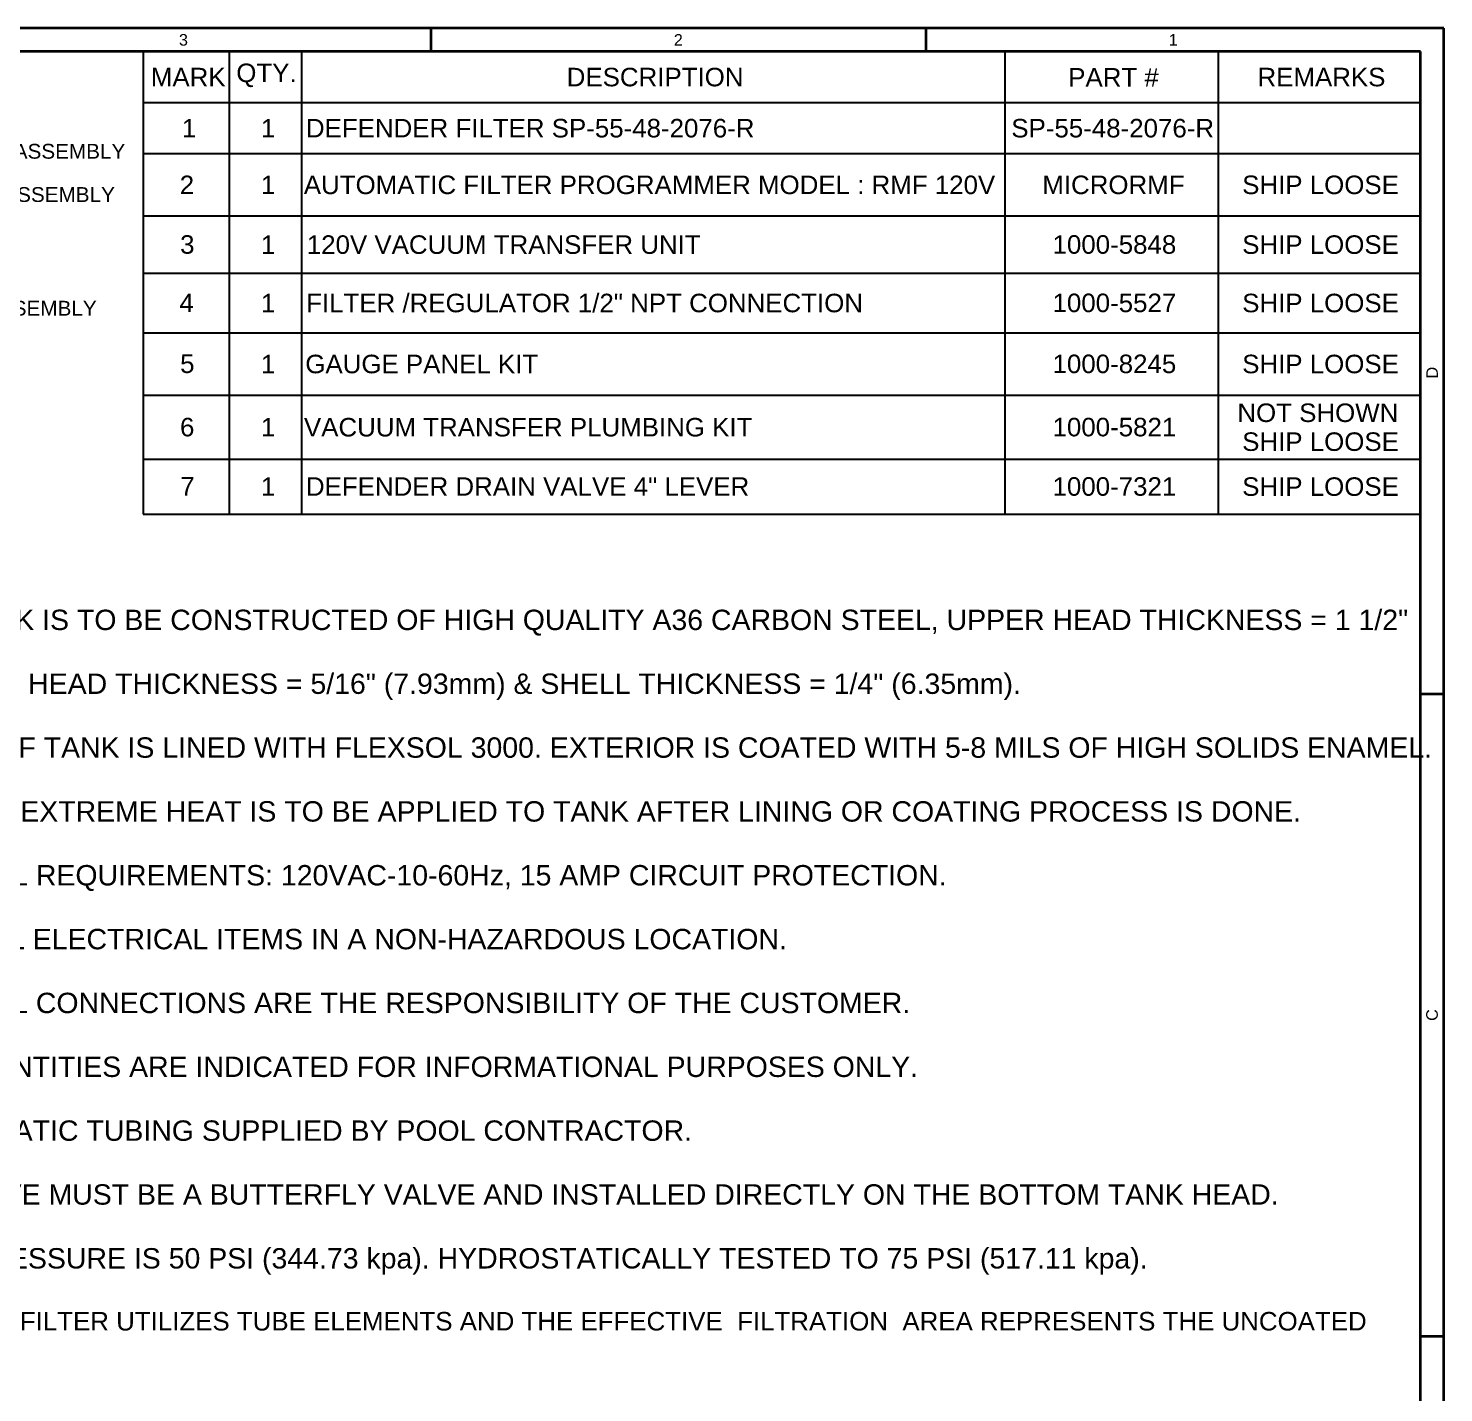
# Model space of a CAD drawing. Header units: inches. Extents: x 20 to 536, y 8 to 344.
# Drawn here: x 352.6 to 536, y 167.2 to 344 of the extents above; entities that cross this region are included whole.
import ezdxf

# ---------------------------------------------------------------- set-up
doc = ezdxf.new("R2010")
doc.units = ezdxf.units.IN
doc.header["$LTSCALE"] = 16
doc.header["$MEASUREMENT"] = 0
doc.layers.get('0').update_dxf_attribs({"lineweight": 25})
for name, color, linetype, lineweight in [('Border', 7, 'Continuous', 35), ('Symbol', 7, 'Continuous', 25), ('Symbol (ANSI)', 7, 'Continuous', 25)]:
    doc.layers.add(name, color=color, linetype=linetype, lineweight=lineweight)
doc.styles.add('MEMCOR Medium', font='arial.ttf')
doc.styles.add('Note Text (ANSI)', font='arial.ttf')
doc.styles.add('Standard A-B-C', font='arial.ttf')
doc.styles.add('Standard D-E NeptuneBenson', font='arial.ttf')

# ---------------------------------------------------------------- blocks, each defined once
blk = doc.blocks.new('Borders 22x34_D')
at = {"layer": 'Border'}
for p, q in [((33.5, 21.5), (1.25, 21.5)), ((25.297, 21.5), (25.297, 21.312)), ((29.305, 21.5), (29.305, 21.312)), ((33.5, 0.5), (33.5, 21.5)), ((33.312, 21.312), (1.25, 21.312)), ((33.312, 0.5), (33.312, 21.312)), ((33.312, 16.109), (33.5, 16.109)), ((33.312, 10.906), (33.5, 10.906))]:
    blk.add_line(p, q, dxfattribs=at)
at = {"layer": 'Border', "char_height": 0.094, "attachment_point": 5, "style": 'Standard A-B-C'}
for s, insert in [('\\fArial|b0|i0;{\\H0.0940;3}', (23.293, 21.406)), ('\\fArial|b0|i0;{\\H0.0940;2}', (27.301, 21.406)), ('\\fArial|b0|i0;{\\H0.0940;1}', (31.309, 21.406))]:
    blk.add_mtext(s, dxfattribs=dict(at, insert=insert))
at = {"layer": 'Border', "char_height": 0.094, "attachment_point": 5, "rotation": 90, "style": 'Standard A-B-C'}
for s, insert in [('\\fArial|b0|i0;{\\H0.0940;D}', (33.406, 18.711)), ('\\fArial|b0|i0;{\\H0.0940;C}', (33.406, 13.508))]:
    blk.add_mtext(s, dxfattribs=dict(at, insert=insert))
blk = doc.blocks.new('UPPER HEAD ADN ELEMENT DETAIL')
at = {"layer": 'Symbol (ANSI)', "color": 7, "char_height": 0.06, "attachment_point": 4, "style": 'Note Text (ANSI)'}
for s, insert in [('\\fArial|b0|i0;{\\H0.0600;PNEUMATIC BUMPING ASSEMBLY}', (0.3343, 0.5462)), ('\\fArial|b0|i0;{\\H0.0600;UPPER HEAD ASSEMBLY}', (0.6552, 0.371)), ('\\fArial|b0|i0;{\\H0.0600;TUBESHEET ASSEMBLY}', (0.6234, -0.0894))]:
    blk.add_mtext(s, dxfattribs=dict(at, insert=insert))
blk = doc.blocks.new('Table1')
at = {"layer": 'Symbol'}
for p, q in [((22.968, 21.313), (33.312, 21.313)), ((22.968, 21.313), (22.968, 20.898)), ((23.663, 21.313), (23.663, 20.898)), ((24.249, 21.313), (24.249, 20.898)), ((29.945, 21.313), (29.945, 20.898)), ((31.674, 21.313), (31.674, 20.898)), ((33.312, 21.313), (33.312, 20.898)), ((22.968, 20.898), (33.312, 20.898)), ((22.968, 20.898), (22.968, 17.566)), ((23.663, 20.898), (23.663, 17.566)), ((24.249, 20.898), (24.249, 17.566)), ((29.945, 20.898), (29.945, 17.566)), ((31.674, 20.898), (31.674, 17.566)), ((33.312, 20.898), (33.312, 17.566)), ((22.968, 20.485), (33.312, 20.485)), ((22.968, 19.98), (33.312, 19.98)), ((22.968, 19.517), (33.312, 19.517)), ((22.968, 19.034), (33.312, 19.034)), ((22.968, 18.529), (33.312, 18.529)), ((22.968, 18.011), (33.312, 18.011)), ((22.968, 17.566), (33.312, 17.566))]:
    blk.add_line(p, q, dxfattribs=at)
at = {"layer": 'Symbol', "char_height": 0.15, "attachment_point": 7, "style": 'MEMCOR Medium'}
for s, insert in [('QTY.', (23.721, 21.023)), ('MARK', (23.029, 21.03)), ('DESCRIPTION', (26.397, 21.028)), ('PART #', (30.459, 21.028)), ('REMARKS', (31.992, 21.028)), ('1', (23.281, 20.616)), ('1', (23.921, 20.616)), ('DEFENDER FILTER SP-55-48-2076-R', (24.285, 20.614)), ('SP-55-48-2076-R', (29.998, 20.614)), ('2', (23.263, 20.157)), ('1', (23.921, 20.157)), ('AUTOMATIC FILTER PROGRAMMER MODEL : RMF 120V', (24.268, 20.155)), ('MICRORMF', (30.249, 20.155)), ('SHIP LOOSE', (31.868, 20.155)), ('3', (23.266, 19.672)), ('1', (23.921, 19.673)), ('120V VACUUM TRANSFER UNIT', (24.292, 19.671)), ('1000-5848', (30.332, 19.672)), ('SHIP LOOSE', (31.868, 19.671)), ('4', (23.26, 19.201)), ('1', (23.921, 19.2)), ('FILTER /REGULATOR 1/2" NPT CONNECTION', (24.287, 19.198)), ('1000-5527', (30.332, 19.199)), ('SHIP LOOSE', (31.868, 19.198)), ('5', (23.266, 18.706)), ('1', (23.921, 18.706)), ('GAUGE PANEL KIT', (24.28, 18.704)), ('1000-8245', (30.332, 18.705)), ('SHIP LOOSE', (31.868, 18.704)), ('NOT SHOWN ', (31.829, 18.309)), ('6', (23.265, 18.193)), ('1', (23.921, 18.195)), ('VACUUM TRANSFER PLUMBING KIT', (24.269, 18.192)), ('1000-5821', (30.332, 18.193)), ('SHIP LOOSE', (31.868, 18.075)), ('7', (23.267, 17.715)), ('1', (23.921, 17.714)), ('DEFENDER DRAIN VALVE 4" LEVER', (24.285, 17.714)), ('1000-7321', (30.332, 17.712)), ('SHIP LOOSE', (31.868, 17.711))]:
    blk.add_mtext(s, dxfattribs=dict(at, insert=insert))

msp = doc.modelspace()

# ---------------------------------------------------------------- block references
for name, p, xscale, yscale, zscale in [('Borders 22x34_D', (0, 0), 16, 16, 16), ('Table1', (0, 0), 16, 16, 16), ('UPPER HEAD ADN ELEMENT DETAIL', (310.1968, 310.57183), 32, 32, 32)]:
    msp.add_blockref(name, p, dxfattribs=dict(xscale=xscale, yscale=yscale, zscale=zscale))

# ---------------------------------------------------------------- texts
at = {"layer": 'Symbol (ANSI)', "insert": (320.19048, 276.93232), "char_height": 2.40000008, "width": 216.2072296, "attachment_point": 1, "line_spacing_factor": 1.741933, "style": 'Standard D-E NeptuneBenson'}
msp.add_mtext('\\pxsm1.88;\\fArial|b0|i0;{\\H2.6400;NOTES:\\P}\\fArial|b0|i0;{\\H2.6400;1.^I}\\fArial|b0|i0;{\\H2.6400;FILTER TANK IS TO BE CONSTRUCTED OF HIGH QUALITY A36 CARBON STEEL, UPPER HEAD THICKNESS = 1 1/2" \\P(38.1mm), LOWER HEAD THICKNESS = 5/16" (7.93mm) & SHELL THICKNESS = 1/4" (6.35mm).\\P}\\fArial|b0|i0;{\\H2.6400;2.^I}\\fArial|b0|i0;{\\H2.6400;INTERIOR OF TANK IS LINED WITH FLEXSOL 3000. EXTERIOR IS COATED WITH 5-8 MILS OF HIGH SOLIDS ENAMEL. \\PNO WELDING OR EXTREME HEAT IS TO BE APPLIED TO TANK AFTER LINING OR COATING PROCESS IS DONE.\\P}\\fArial|b0|i0;{\\H2.6400;3.^I}\\fArial|b0|i0;{\\H2.6400;ELECTRICAL REQUIREMENTS: 120VAC-10-60Hz, 15 AMP CIRCUIT PROTECTION.\\P}\\fArial|b0|i0;{\\H2.6400;4.^I}\\fArial|b0|i0;{\\H2.6400;LOCATE ALL ELECTRICAL ITEMS IN A NON-HAZARDOUS LOCATION.\\P}\\fArial|b0|i0;{\\H2.6400;5.^I}\\fArial|b0|i0;{\\H2.6400;ELECTRICAL CONNECTIONS ARE THE RESPONSIBILITY OF THE CUSTOMER.\\P}\\fArial|b0|i0;{\\H2.6400;6.^I}\\fArial|b0|i0;{\\H2.6400;MEDIA QUANTITIES ARE INDICATED FOR INFORMATIONAL PURPOSES ONLY.\\P}\\fArial|b0|i0;{\\H2.6400;7.^I}\\fArial|b0|i0;{\\H2.6400;ALL PNEUMATIC TUBING SUPPLIED BY POOL CONTRACTOR.\\P}\\fArial|b0|i0;{\\H2.6400;8.^I}\\fArial|b0|i0;{\\H2.6400;DRAIN VALVE MUST BE A BUTTERFLY VALVE AND INSTALLED DIRECTLY ON THE BOTTOM TANK HEAD.\\P}\\fArial|b0|i0;{\\H2.6400;9.^I}\\fArial|b0|i0;{\\H2.6400;DESIGN PRESSURE IS 50 PSI (344.73 kpa). HYDROSTATICALLY TESTED TO 75 PSI (517.11 kpa).\\P}\\fArial|b0|i0;{\\H2.4000;10. THIS PRECOAT FILTER UTILIZES TUBE ELEMENTS AND THE EFFECTIVE  FILTRATION  AREA REPRESENTS THE UNCOATED \\PAREA.}\\fArial|b0|i0;{\\H2.6400;\\P}', dxfattribs=at)

doc.saveas('drawing.dxf')
